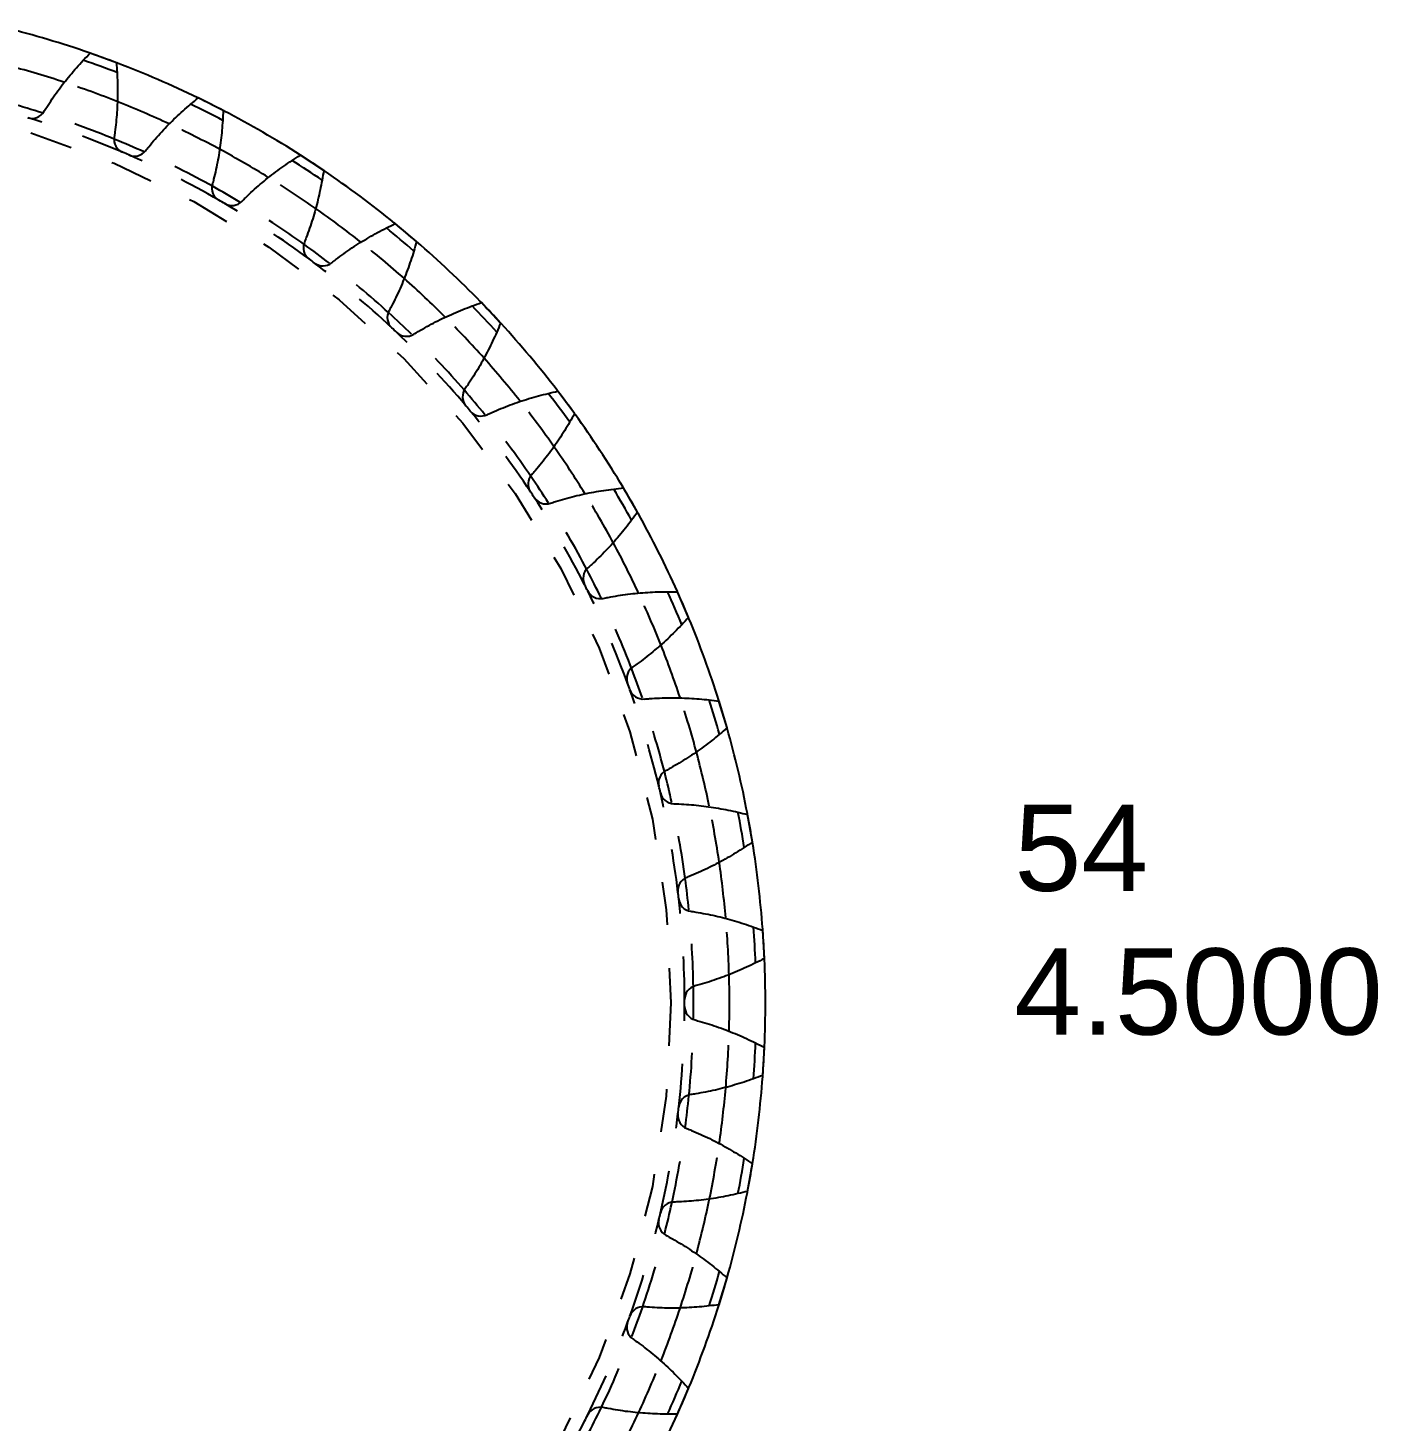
# Model space of a CAD drawing. Header units: inches. Extents: x 0.9 to 97.5, y -1.2 to 16.7.
# Drawn here: x 50.315 to 53.446, y 2.335 to 5.568 of the extents above; entities that cross this region are included whole.
import ezdxf

# ---------------------------------------------------------------- set-up
doc = ezdxf.new("R2010")
doc.units = ezdxf.units.IN
doc.header["$MEASUREMENT"] = 0
doc.linetypes.add('HIDDEN', pattern=[0.2, 0.1, -0.1])
doc.layers.add('DEFAULT_2', color=8, linetype='HIDDEN')
doc.styles.get("Standard").update_dxf_attribs({"font": 'arial.ttf'})

msp = doc.modelspace()

# ---------------------------------------------------------------- linework, layer by layer
at = {"color": 7, "linetype": 'Continuous'}
for p, q in [((50.5205, 5.487), (50.4594, 5.5092)), ((50.7681, 5.376), (50.71, 5.4052)), ((51.0012, 5.2371), (50.9469, 5.2728)), ((51.2165, 5.0721), (51.1668, 5.1138)), ((51.4113, 4.8831), (51.3667, 4.9304)), ((51.5828, 4.6729), (51.544, 4.725)), ((51.7287, 4.4441), (51.6962, 4.5004)), ((51.8471, 4.1999), (51.8214, 4.2596)), ((51.9364, 3.9437), (51.9177, 4.006)), ((51.9953, 3.6788), (51.984, 3.7428)), ((52.023, 3.4089), (52.0192, 3.4738)), ((52.0192, 3.1376), (52.023, 3.2025)), ((51.984, 2.8685), (51.9953, 2.9326)), ((51.9177, 2.6054), (51.9364, 2.6677)), ((51.8214, 2.3518), (51.8471, 2.4114))]:
    msp.add_line(p, q, dxfattribs=at)
at = {"color": 40, "linetype": 'Continuous'}
for radius, start, end in [(2.3333, 70.8566, 75.8183), (2.25, 71.6916, 74.9838), (2.3333, 64.1648, 69.1358), (2.1667, 72.364, 74.3157), (2.25, 65.0004, 68.2985), (2.3333, 57.4647, 62.471), (2.1667, 65.6742, 67.6201), (2.25, 58.3498, 61.6249), (2.3333, 50.8463, 55.8266), (2.1667, 59.0455, 60.9384), (2.25, 51.7038, 54.9656), (2.1667, 52.3953, 54.2731), (2.3333, 44.1976, 49.202), (2.25, 45.0414, 48.3232), (2.1667, 45.7265, 47.6269), (2.3333, 37.529, 42.4956), (2.25, 38.3653, 41.6607), (2.1667, 39.0418, 40.9973), (2.3333, 30.8433, 35.8068), (2.25, 31.678, 34.9713), (2.1667, 32.3437, 34.2968), (2.3333, 24.1428, 29.1346), (2.25, 25.0031, 28.2928), (2.1667, 25.6997, 27.6092), (2.3333, 17.4995, 22.4817), (2.25, 18.3643, 21.6275), (2.1667, 19.0578, 20.937), (2.3333, 10.8596, 15.8513), (2.25, 11.7081, 14.978), (2.1667, 12.3961, 14.2829), (2.3333, 4.1987, 9.1754), (2.25, 5.0373, 8.3389), (2.1667, 5.7174, 7.6497), (2.3333, 357.5195, 2.4805), (2.25, 358.3541, 1.6459), (2.1667, 359.0244, 0.9756), (2.25, 351.6611, 354.9627), (2.3333, 350.8246, 355.8013), (2.1667, 352.3503, 354.2826), (2.25, 345.022, 348.2919), (2.3333, 344.1487, 349.1404), (2.1667, 345.7171, 347.6039), (2.1667, 339.063, 340.9422), (2.25, 338.3725, 341.6357), (2.3333, 337.5183, 342.5006), (2.1667, 332.3908, 334.3003), (2.25, 331.7072, 334.9969), (2.3333, 330.8654, 335.8572)]:
    msp.add_arc((49.692, 3.3057), radius, start, end, dxfattribs=at)
at = {"color": 7, "linetype": 'Continuous'}
for centre, radius, start, end in [((49.692, 3.3057), 2.3333, 69.202, 70.798), ((49.692, 3.3057), 2.3125, 68.9681, 71.0319), ((49.692, 3.3057), 2.3333, 62.5353, 64.1313), ((50.3245, 5.3903), 0.0325, 253.12, 328.5806), ((49.692, 3.3057), 2.3125, 62.3015, 64.3652), ((50.5474, 5.3092), 0.0325, 171.4194, 246.88), ((49.692, 3.3057), 2.146, 66.4533, 66.88), ((50.5623, 5.3028), 0.0325, 246.4533, 321.914), ((49.692, 3.3057), 2.3333, 55.8687, 57.4647), ((49.692, 3.3057), 2.3125, 55.6348, 57.6985), ((50.7742, 5.1964), 0.0325, 164.7527, 240.2134), ((49.692, 3.3057), 2.146, 59.7866, 60.2134), ((50.7882, 5.1883), 0.0325, 239.7866, 315.2473), ((49.692, 3.3057), 2.3333, 49.202, 50.798), ((49.692, 3.3057), 2.3125, 48.9681, 51.0319), ((50.9863, 5.0579), 0.0325, 158.086, 233.5467), ((49.692, 3.3057), 2.146, 53.12, 53.5467), ((50.9994, 5.0483), 0.0325, 233.12, 308.5806), ((49.692, 3.3057), 2.3125, 42.3015, 44.3652), ((49.692, 3.3057), 2.3333, 42.5353, 44.1313), ((51.181, 4.8958), 0.0325, 151.4194, 226.88), ((49.692, 3.3057), 2.146, 46.4533, 46.88), ((51.1928, 4.8847), 0.0325, 226.4533, 301.914), ((51.3556, 4.7122), 0.0325, 144.7527, 220.2134), ((49.692, 3.3057), 2.3125, 35.6348, 37.6985), ((49.692, 3.3057), 2.3333, 35.8687, 37.4647), ((49.692, 3.3057), 2.146, 39.7866, 40.2134), ((51.366, 4.6998), 0.0325, 219.7866, 295.2473), ((51.5076, 4.5096), 0.0325, 138.086, 213.5467), ((49.692, 3.3057), 2.3125, 28.9681, 31.0319), ((49.692, 3.3057), 2.3333, 29.202, 30.798), ((49.692, 3.3057), 2.146, 33.12, 33.5467), ((51.5165, 4.496), 0.0325, 213.12, 288.5806), ((51.6351, 4.2906), 0.0325, 131.4194, 206.88), ((49.692, 3.3057), 2.146, 26.4533, 26.88), ((51.6424, 4.2761), 0.0325, 206.4533, 281.914), ((49.692, 3.3057), 2.3125, 22.3015, 24.3652), ((49.692, 3.3057), 2.3333, 22.5353, 24.1313), ((51.7363, 4.0584), 0.0325, 124.7527, 200.2134), ((49.692, 3.3057), 2.146, 19.7866, 20.2134), ((51.7418, 4.0432), 0.0325, 199.7866, 275.2473), ((49.692, 3.3057), 2.3125, 15.6348, 17.6985), ((49.692, 3.3057), 2.3333, 15.8687, 17.4647), ((51.8098, 3.816), 0.0325, 118.086, 193.5467), ((49.692, 3.3057), 2.146, 13.12, 13.5467), ((51.8136, 3.8002), 0.0325, 193.12, 268.5806), ((49.692, 3.3057), 2.3125, 8.9681, 11.0319), ((49.692, 3.3057), 2.3333, 9.202, 10.798), ((51.8548, 3.5667), 0.0325, 111.4194, 186.88), ((49.692, 3.3057), 2.146, 6.4533, 6.88), ((51.8566, 3.5505), 0.0325, 186.4533, 261.914), ((49.692, 3.3057), 2.3125, 2.3015, 4.3652), ((49.692, 3.3057), 2.3333, 2.5353, 4.1313), ((51.8704, 3.3138), 0.0325, 104.7527, 180.2134), ((49.692, 3.3057), 2.146, 359.7866, 0.2134), ((51.8704, 3.2976), 0.0325, 179.7866, 255.2473), ((49.692, 3.3057), 2.3125, 355.6348, 357.6985), ((49.692, 3.3057), 2.3333, 355.8687, 357.4647), ((51.8566, 3.0608), 0.0325, 98.086, 173.5467), ((51.8548, 3.0447), 0.0325, 173.12, 248.5806), ((49.692, 3.3057), 2.146, 353.12, 353.5467), ((49.692, 3.3057), 2.3125, 348.9681, 351.0319), ((49.692, 3.3057), 2.3333, 349.202, 350.798), ((49.692, 3.3057), 2.146, 346.4533, 346.88), ((51.8136, 2.8112), 0.0325, 91.4194, 166.88), ((51.8098, 2.7954), 0.0325, 166.4533, 241.914), ((49.692, 3.3057), 2.3125, 342.3015, 344.3652), ((49.692, 3.3057), 2.3333, 342.5353, 344.1313), ((51.7418, 2.5682), 0.0325, 84.7527, 160.2134), ((51.7363, 2.553), 0.0325, 159.7866, 235.2473), ((49.692, 3.3057), 2.146, 339.7866, 340.2134), ((49.692, 3.3057), 2.3125, 335.6348, 337.6985), ((49.692, 3.3057), 2.3333, 335.8687, 337.4647), ((51.6424, 2.3352), 0.0325, 78.086, 153.5467), ((49.692, 3.3057), 2.146, 333.12, 333.5467)]:
    msp.add_arc(centre, radius, start, end, dxfattribs=at)
for points, start_tangent, end_tangent in [([(50.4436, 5.4926), (50.4594, 5.5092)], (0.007792, 0.008383), (0.007976, 0.008207)), ([(50.3523, 5.3734), (50.3587, 5.3836), (50.3713, 5.4029), (50.3846, 5.4217), (50.3985, 5.4401), (50.413, 5.458), (50.428, 5.4754), (50.4436, 5.4926)], (0.039219, 0.064202), (0.051224, 0.055103)), ([(50.5219, 5.4641), (50.5228, 5.441), (50.5231, 5.4179), (50.5226, 5.3949), (50.5215, 5.3719), (50.5196, 5.3489), (50.5169, 5.3261), (50.5152, 5.3141)], (0.00382, -0.075138), (-0.011225, -0.074391)), ([(50.5205, 5.487), (50.5219, 5.4641)], (0.000835, -0.011414), (0.000581, -0.01143)), ([(50.6924, 5.3906), (50.71, 5.4052)], (0.008713, 0.007421), (0.008875, 0.007226)), ([(50.5878, 5.2827), (50.5954, 5.2922), (50.6102, 5.3098), (50.6256, 5.327), (50.6415, 5.3436), (50.658, 5.3597), (50.675, 5.3753), (50.6924, 5.3906)], (0.046407, 0.059215), (0.057274, 0.048784)), ([(50.7681, 5.376), (50.7668, 5.3532)], (-0.000496, -0.011434), (-0.00075, -0.011421)), ([(50.7668, 5.3532), (50.765, 5.3301), (50.7627, 5.3072), (50.7596, 5.2843), (50.7557, 5.2616), (50.7512, 5.239), (50.7459, 5.2166), (50.7428, 5.2049)], (-0.004929, -0.075073), (-0.019785, -0.072585)), ([(50.9277, 5.2603), (50.9469, 5.2728)], (0.009516, 0.00636), (0.009654, 0.006147)), ([(50.8113, 5.1654), (50.8199, 5.1739), (50.8367, 5.1897), (50.8539, 5.2049), (50.8717, 5.2196), (50.8899, 5.2337), (50.9086, 5.2472), (50.9277, 5.2603)], (0.052968, 0.053427), (0.062551, 0.041805)), ([(51.0012, 5.2371), (50.9973, 5.2146)], (-0.00182, -0.011299), (-0.002071, -0.011256)), ([(50.9973, 5.2146), (50.9928, 5.1918), (50.9878, 5.1693), (50.9821, 5.147), (50.9756, 5.1249), (50.9685, 5.103), (50.9606, 5.0813), (50.9562, 5.0701)], (-0.013611, -0.073993), (-0.028078, -0.069797)), ([(51.1463, 5.1036), (51.1668, 5.1138)], (0.01019, 0.005212), (0.010302, 0.004984)), ([(51.0196, 5.0229), (51.0292, 5.0303), (51.0476, 5.044), (51.0666, 5.0572), (51.0859, 5.0697), (51.1057, 5.0816), (51.1257, 5.0928), (51.1463, 5.1036)], (0.058812, 0.046917), (0.066981, 0.034261)), ([(51.2101, 5.0501), (51.203, 5.028), (51.1954, 5.0063), (51.1871, 4.9848), (51.1781, 4.9636), (51.1685, 4.9426), (51.1582, 4.9221), (51.1525, 4.9114)], (-0.022109, -0.071913), (-0.035991, -0.066066)), ([(51.2165, 5.0721), (51.2101, 5.0501)], (-0.00312, -0.011011), (-0.003363, -0.01094)), ([(51.21, 4.8571), (51.2203, 4.8634), (51.2403, 4.8749), (51.2606, 4.8858), (51.2813, 4.8959), (51.3023, 4.9054), (51.3235, 4.9143), (51.3452, 4.9227)], (0.063861, 0.039772), (0.070505, 0.026253)), ([(51.3452, 4.9227), (51.3667, 4.9304)], (0.010726, 0.003994), (0.010811, 0.003755)), ([(51.4113, 4.8831), (51.4023, 4.8621)], (-0.004377, -0.010575), (-0.004611, -0.010475)), ([(51.4023, 4.8621), (51.3927, 4.841), (51.3826, 4.8203), (51.3719, 4.7999), (51.3606, 4.7798), (51.3485, 4.7602), (51.3359, 4.7409), (51.329, 4.731)], (-0.030308, -0.06886), (-0.043418, -0.061441)), ([(51.3798, 4.6704), (51.3908, 4.6754), (51.412, 4.6845), (51.4334, 4.693), (51.4552, 4.7007), (51.4771, 4.7077), (51.4992, 4.714), (51.5217, 4.7198)], (0.068047, 0.032089), (0.073077, 0.01789)), ([(51.5217, 4.7198), (51.544, 4.725)], (0.011117, 0.002722), (0.011174, 0.002474)), ([(51.5828, 4.6729), (51.5714, 4.653)], (-0.005575, -0.009995), (-0.005796, -0.009869)), ([(51.5714, 4.653), (51.5594, 4.6331), (51.547, 4.6137), (51.534, 4.5947), (51.5204, 4.5761), (51.5062, 4.558), (51.4914, 4.5404), (51.4834, 4.5313)], (-0.038097, -0.064876), (-0.050257, -0.055985)), ([(51.5269, 4.4652), (51.5384, 4.4689), (51.5604, 4.4755), (51.5827, 4.4814), (51.6052, 4.4865), (51.6278, 4.491), (51.6505, 4.4947), (51.6735, 4.4978)], (0.071312, 0.023972), (0.074659, 0.009286)), ([(51.6735, 4.4978), (51.6962, 4.5004)], (0.011358, 0.001413), (0.011386, 0.00116)), ([(51.7287, 4.4441), (51.7151, 4.4257)], (-0.006698, -0.00928), (-0.006902, -0.00913)), ([(51.7151, 4.4257), (51.7009, 4.4074), (51.6863, 4.3895), (51.6712, 4.3722), (51.6555, 4.3553), (51.6393, 4.3389), (51.6226, 4.3231), (51.6136, 4.315)], (-0.045371, -0.060014), (-0.056417, -0.049772)), ([(51.6491, 4.2443), (51.6609, 4.2467), (51.6836, 4.2507), (51.7064, 4.2539), (51.7293, 4.2564), (51.7523, 4.2582), (51.7753, 4.2593), (51.7985, 4.2597)], (0.073613, 0.015531), (0.075233, 0.000555)), ([(51.7985, 4.2597), (51.8214, 4.2596)], (0.011445, 0.000085), (0.011443, -0.00017)), ([(51.8315, 4.1832), (51.8152, 4.1667), (51.7987, 4.1507), (51.7816, 4.1352), (51.7641, 4.1202), (51.7461, 4.1059), (51.7276, 4.0921), (51.7178, 4.0851)], (-0.052032, -0.054341), (-0.061813, -0.042886)), ([(51.8471, 4.1999), (51.8315, 4.1832)], (-0.00773, -0.00844), (-0.007915, -0.008267)), ([(51.7448, 4.0108), (51.7569, 4.0118), (51.7799, 4.0131), (51.8029, 4.0137), (51.8259, 4.0135), (51.8489, 4.0126), (51.8719, 4.0109), (51.895, 4.0087)], (0.074918, 0.00688), (0.074788, -0.008182)), ([(51.895, 4.0087), (51.9177, 4.006)], (0.011377, -0.001245), (0.011346, -0.001497)), ([(51.9364, 3.9437), (51.9189, 3.9289)], (-0.008657, -0.007486), (-0.008822, -0.007292)), ([(51.9189, 3.9289), (51.9008, 3.9144), (51.8825, 3.9004), (51.8638, 3.887), (51.8447, 3.8742), (51.8251, 3.862), (51.8052, 3.8505), (51.7945, 3.8446)], (-0.057989, -0.047933), (-0.066374, -0.03542)), ([(51.8128, 3.7677), (51.8249, 3.7673), (51.8479, 3.7659), (51.8708, 3.7638), (51.8937, 3.761), (51.9164, 3.7574), (51.9391, 3.7531), (51.9617, 3.7482)], (0.07521, -0.001864), (0.073333, -0.016809)), ([(51.9617, 3.7482), (51.984, 3.7428)], (0.011156, -0.002557), (0.011096, -0.002804)), ([(51.9762, 3.6662), (51.9566, 3.6538), (51.9368, 3.6421), (51.9166, 3.6309), (51.8961, 3.6204), (51.8753, 3.6106), (51.8541, 3.6014), (51.8429, 3.5969)], (-0.063161, -0.040877), (-0.070037, -0.027475)), ([(51.9953, 3.6788), (51.9762, 3.6662)], (-0.009468, -0.00643), (-0.009608, -0.006218)), ([(51.8521, 3.5184), (51.864, 3.5165), (51.8867, 3.5125), (51.9093, 3.5078), (51.9316, 3.5023), (51.9538, 3.4961), (51.9758, 3.4892), (51.9977, 3.4817)], (0.074485, -0.010582), (0.070885, -0.025209)), ([(51.9977, 3.4817), (52.0192, 3.4738)], (0.010783, -0.003835), (0.010695, -0.004073)), ([(52.0026, 3.3986), (51.9817, 3.3886), (51.9606, 3.3792), (51.9393, 3.3704), (51.9177, 3.3624), (51.8959, 3.355), (51.8738, 3.3484), (51.8622, 3.3452)], (-0.06748, -0.033268), (-0.072753, -0.019158)), ([(52.023, 3.4089), (52.0026, 3.3986)], (-0.01015, -0.005287), (-0.010265, -0.005061)), ([(51.8622, 3.2661), (51.8738, 3.2629), (51.8959, 3.2563), (51.9177, 3.249), (51.9393, 3.2409), (51.9606, 3.2322), (51.9817, 3.2228), (52.0026, 3.2128)], (0.072753, -0.019158), (0.06748, -0.033268)), ([(52.0026, 3.2128), (52.023, 3.2025)], (0.010265, -0.005061), (0.01015, -0.005287)), ([(52.0192, 3.1376), (51.9977, 3.1297)], (-0.010695, -0.004073), (-0.010783, -0.003835)), ([(51.9977, 3.1297), (51.9758, 3.1222), (51.9538, 3.1153), (51.9316, 3.1091), (51.9093, 3.1036), (51.8867, 3.0989), (51.864, 3.0948), (51.8521, 3.093)], (-0.070885, -0.025209), (-0.074485, -0.010582)), ([(51.8429, 3.0145), (51.8541, 3.0099), (51.8753, 3.0008), (51.8961, 2.991), (51.9166, 2.9805), (51.9368, 2.9693), (51.9566, 2.9576), (51.9762, 2.9452)], (0.070037, -0.027475), (0.063161, -0.040877)), ([(51.9762, 2.9452), (51.9953, 2.9326)], (0.009608, -0.006218), (0.009468, -0.00643)), ([(51.9617, 2.8632), (51.9391, 2.8583), (51.9164, 2.854), (51.8937, 2.8504), (51.8708, 2.8476), (51.8479, 2.8455), (51.8249, 2.8441), (51.8128, 2.8437)], (-0.073333, -0.016809), (-0.07521, -0.001864)), ([(51.984, 2.8685), (51.9617, 2.8632)], (-0.011096, -0.002804), (-0.011156, -0.002557)), ([(51.7945, 2.7667), (51.8052, 2.7609), (51.8251, 2.7494), (51.8447, 2.7372), (51.8638, 2.7244), (51.8825, 2.711), (51.9008, 2.697), (51.9189, 2.6825)], (0.066374, -0.03542), (0.057989, -0.047933)), ([(51.9189, 2.6825), (51.9364, 2.6677)], (0.008822, -0.007292), (0.008657, -0.007486)), ([(51.895, 2.6027), (51.8719, 2.6004), (51.8489, 2.5988), (51.8259, 2.5979), (51.8029, 2.5977), (51.7799, 2.5983), (51.7569, 2.5996), (51.7448, 2.6006)], (-0.074788, -0.008182), (-0.074918, 0.00688)), ([(51.9177, 2.6054), (51.895, 2.6027)], (-0.011346, -0.001497), (-0.011377, -0.001245)), ([(51.7178, 2.5263), (51.7276, 2.5193), (51.7461, 2.5055), (51.7641, 2.4911), (51.7816, 2.4762), (51.7987, 2.4607), (51.8152, 2.4447), (51.8315, 2.4281)], (0.061813, -0.042886), (0.052032, -0.054341)), ([(51.8315, 2.4281), (51.8471, 2.4114)], (0.007915, -0.008267), (0.00773, -0.00844)), ([(51.7985, 2.3517), (51.7753, 2.3521), (51.7523, 2.3532), (51.7293, 2.3549), (51.7064, 2.3574), (51.6836, 2.3607), (51.6609, 2.3647), (51.6491, 2.367)], (-0.075233, 0.000555), (-0.073613, 0.015531)), ([(51.8214, 2.3518), (51.7985, 2.3517)], (-0.011443, -0.00017), (-0.011445, 0.000085))]:
    msp.add_spline(points, degree=3, dxfattribs=dict(at, start_tangent=start_tangent, end_tangent=end_tangent))
at = {"layer": 'DEFAULT_2', "color": 8, "linetype": 'HIDDEN'}
msp.add_circle((49.692, 3.3057), 2.1143, dxfattribs=at)
for radius, start, end in [(2.3333, 70.798, 70.8566), (2.3333, 69.1358, 69.202), (2.25, 68.2985, 71.6916), (2.3333, 64.1313, 64.1648), (2.1667, 67.6201, 72.364), (2.3333, 62.471, 62.5353), (2.146, 66.88, 73.12), (2.25, 61.6249, 65.0004), (2.146, 60.2134, 66.4533), (2.1667, 60.9384, 65.6742), (2.3333, 55.8266, 55.8687), (2.25, 54.9656, 58.3498), (2.146, 53.5467, 59.7866), (2.1667, 54.2731, 59.0455), (2.3333, 50.798, 50.8463), (2.25, 48.3232, 51.7038), (2.146, 46.88, 53.12), (2.1667, 47.6269, 52.3953), (2.3333, 44.1313, 44.1976), (2.25, 41.6607, 45.0414), (2.3333, 42.4956, 42.5353), (2.146, 40.2134, 46.4533), (2.1667, 40.9973, 45.7265), (2.3333, 37.4647, 37.529), (2.25, 34.9713, 38.3653), (2.146, 33.5467, 39.7866), (2.1667, 34.2968, 39.0418), (2.3333, 35.8068, 35.8687), (2.3333, 30.798, 30.8433), (2.146, 26.88, 33.12), (2.1667, 27.6092, 32.3437), (2.25, 28.2928, 31.678), (2.3333, 29.1346, 29.202), (2.146, 20.2134, 26.4533), (2.1667, 20.937, 25.6997), (2.25, 21.6275, 25.0031), (2.3333, 24.1313, 24.1428), (2.3333, 22.4817, 22.5353), (2.146, 13.5467, 19.7866), (2.1667, 14.2829, 19.0578), (2.25, 14.978, 18.3643), (2.3333, 17.4647, 17.4995), (2.3333, 15.8513, 15.8687), (2.146, 6.88, 13.12), (2.1667, 7.6497, 12.3961), (2.25, 8.3389, 11.7081), (2.3333, 10.798, 10.8596), (2.3333, 9.1754, 9.202), (2.146, 0.2134, 6.4533), (2.1667, 0.9756, 5.7174), (2.25, 1.6459, 5.0373), (2.3333, 4.1313, 4.1987), (2.3333, 2.4805, 2.5353), (2.146, 353.5467, 359.7866), (2.1667, 354.2826, 359.0244), (2.25, 354.9627, 358.3541), (2.3333, 357.4647, 357.5195), (2.3333, 355.8013, 355.8687), (2.146, 346.88, 353.12), (2.1667, 347.6039, 352.3503), (2.25, 348.2919, 351.6611), (2.3333, 350.798, 350.8246), (2.3333, 349.1404, 349.202), (2.146, 340.2134, 346.4533), (2.1667, 340.9422, 345.7171), (2.25, 341.6357, 345.022), (2.3333, 344.1313, 344.1487), (2.3333, 342.5006, 342.5353), (2.146, 333.5467, 339.7866), (2.1667, 334.3003, 339.063), (2.25, 334.9969, 338.3725), (2.3333, 337.4647, 337.5183), (2.146, 326.88, 333.12), (2.3333, 335.8572, 335.8687)]:
    msp.add_arc((49.692, 3.3057), radius, start, end, dxfattribs=at)

# ---------------------------------------------------------------- texts
at = {"insert": (52.6026, 3.7656), "char_height": 0.2, "attachment_point": 1}
msp.add_mtext_dynamic_manual_height_columns('54\\P4.5000', width=2.391305, gutter_width=1, heights=[0], dxfattribs=at)

doc.saveas('drawing.dxf')
